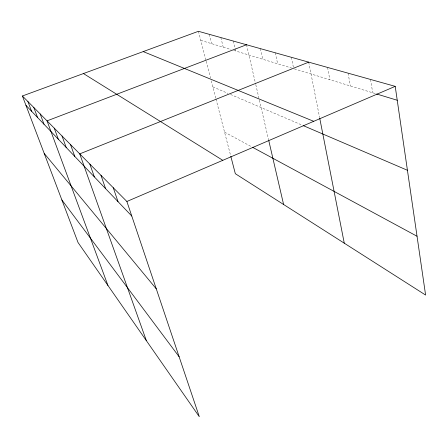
<?xml version="1.0" encoding="UTF-8"?>
<svg xmlns="http://www.w3.org/2000/svg" width="448" height="448" viewBox="0 0 448 448"><rect width="100%" height="100%" fill="white"/><g stroke="black" fill="none" stroke-linecap="round" stroke-linejoin="round"><path stroke-width="0.34" stroke-dasharray="2.24 1.68" d="M200.777 40.354L231.062 49.588M233.671 50.383L291.682 68.074M294.358 68.891L375.357 93.593M212.828 86.873L228.043 93.397M230.496 94.444L302.473 125.289M224.56 132.143L251.328 146.625M198.43 31.293L206.018 60.581M206.192 61.253L210.56 78.109M211.26 80.808L215.807 98.358M215.981 99.036L230.636 155.607M209.278 34.328L211.641 43.669M220.858 37.57L223.233 47.202M233.246 41.037L235.626 50.982M246.529 44.755L255.634 83.994M255.791 84.666L259.23 99.478M259.386 100.156L268.638 140.017M260.378 48.63L262.758 59.254M275.274 52.797L277.642 63.795M291.334 57.294L293.412 67.346M308.717 62.154L319.614 117.639M327.578 67.43L329.851 79.716M348.113 73.175L350.33 85.96M370.569 79.458L372.702 92.781"/><path stroke-width="0.67" d="M395.214 86.358L198.43 31.293L22.4 95.99L126.874 201.477L395.214 86.358L425.6 295.053L235.329 173.706L230.81 156.279M308.717 62.154L79.738 153.882L146.367 340.67M246.529 44.755L47.04 120.865L107.951 285.488M376.678 93.996L397.242 100.262M143.209 51.587L313.734 121.313M303.111 125.563L407.434 170.274M252.515 147.263L417.038 236.253M83.434 73.556L222.796 160.322M25.962 105.37L131.779 216.042M44.195 153.401L156.29 288.882M61.869 199.948L179.144 356.787M22.4 95.99L78.03 242.508L199.304 416.707L126.874 201.477M27.91 101.55L31.562 111.227M33.818 107.52L37.565 117.51M40.18 113.938L44.027 124.264M54.236 128.134L58.296 139.188M62.031 136.007L66.198 147.454M70.504 144.558L74.782 156.43M89.846 164.091L94.371 176.915M100.962 175.314L105.61 188.675M113.243 187.706L118.014 201.65M268.794 140.694L283.595 204.49M319.749 118.322L344.271 243.186"/></g></svg>
